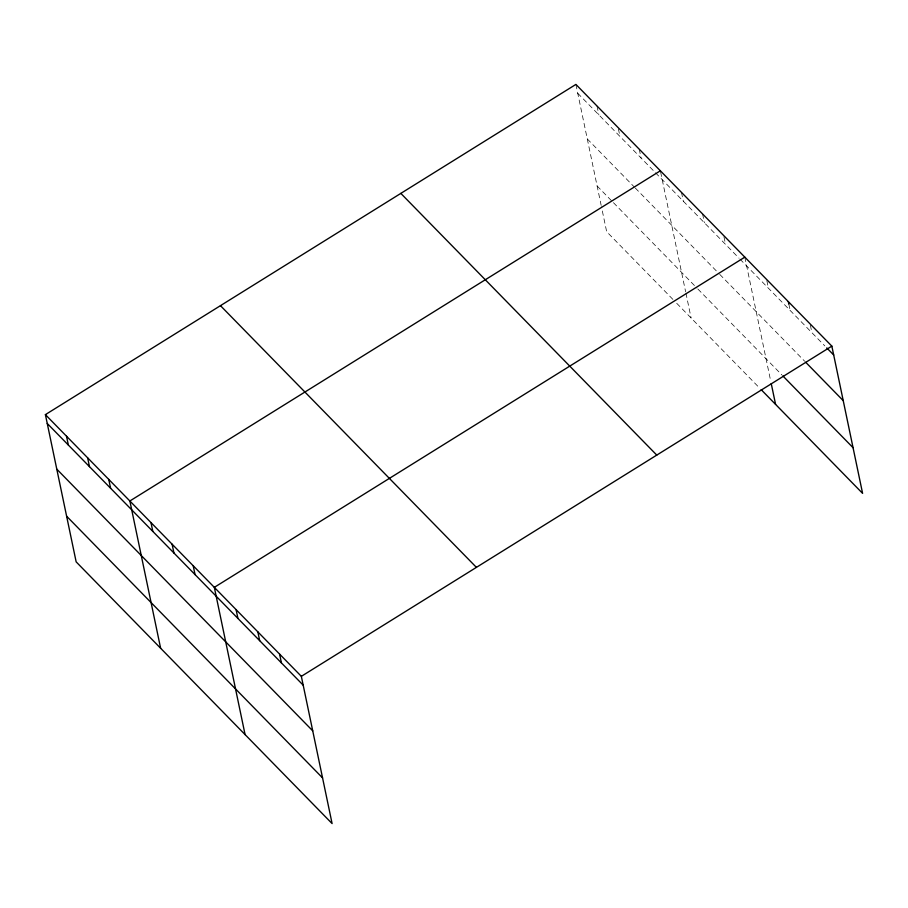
<?xml version="1.0" encoding="UTF-8"?>
<svg xmlns="http://www.w3.org/2000/svg" width="908" height="908" viewBox="0 0 908 908"><rect width="100%" height="100%" fill="white"/><g stroke="black" fill="none" stroke-linecap="round" stroke-linejoin="round"><path stroke-width="0.68" stroke-dasharray="4.54 3.41" d="M577.738 93.274L654.532 171.782M655.485 172.758L738.987 258.144M739.952 259.12L824.793 345.88M587.283 138.935L634.317 187.025M635.271 188.013L718.773 273.387M719.738 274.375L804.658 361.214M597.112 185.992L612.469 201.701M613.433 202.677L696.935 288.063M697.889 289.039L781.856 374.902M672.885 299.379L606.658 231.665L601.448 206.752M676.721 303.306L759.258 387.705M810.345 325.155L811.934 332.725M788.859 304.169L790.176 310.491M766.84 280.663L768.418 288.245M744.821 257.157L770.665 380.861M723.971 236.829L725.549 244.4M702.588 213.97L704.438 222.812M681.477 192.382L683.315 201.224M660.627 172.055L685.619 291.729M685.915 293.114L691.113 318.027M639.243 149.196L641.093 158.037M618.393 128.868L619.971 136.45M597.01 106.02L598.86 114.862M575.899 84.421L601.164 205.367"/><path stroke-width="1.36" d="M45.4 414.627L301.343 676.335L332.101 823.579L76.158 561.87L45.4 414.627L575.899 84.421L831.841 346.13L862.6 493.373L761.176 389.668M660.354 170.795L129.867 500.989L160.625 648.233M744.821 257.157L214.322 587.351L245.081 734.595M301.343 676.335L831.841 346.13M826.768 347.9L833.692 354.971M805.657 362.224L843.226 400.644M782.844 375.912L853.055 447.701M400.837 193.393L656.779 455.101M220.462 305.667L476.405 567.364M47.25 423.469L303.193 685.177M56.784 469.141L312.738 730.849M66.613 516.198L322.567 777.906M788.326 301.638L788.859 304.169M771.244 383.63L775.58 404.389M279.585 654.089L281.435 662.931M257.838 631.843L259.677 640.685M236.08 609.597L237.93 618.439M193.211 565.763L195.05 574.605M172.089 544.176L173.939 553.017M150.978 522.588L152.828 531.43M108.744 479.401L110.594 488.243M87.633 457.814L89.483 466.655M66.511 436.226L68.361 445.068"/></g></svg>
